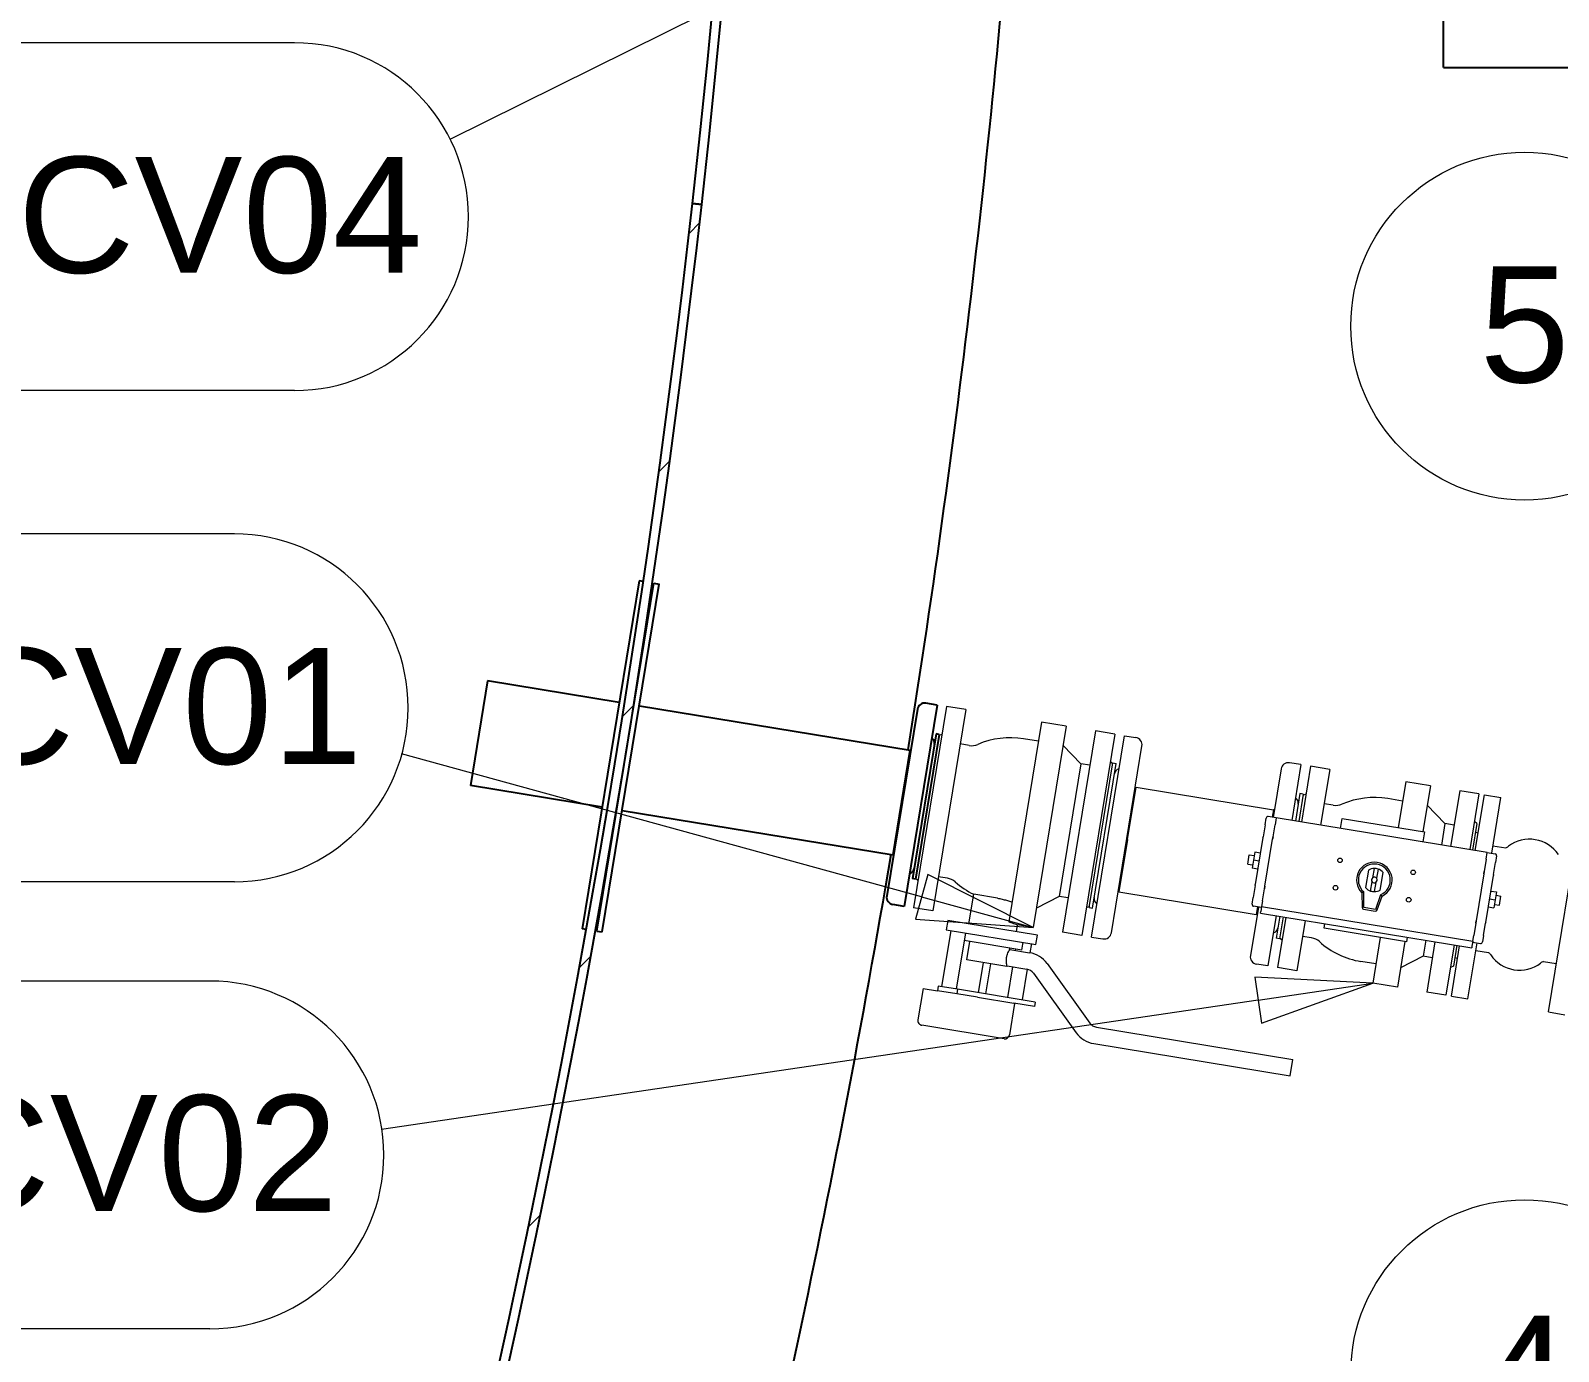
# Model space of a CAD drawing. Header units: millimetres. Extents: x 0 to 157650, y 0 to 89100.
# Drawn here: x 80116 to 85060, y 55057 to 59330 of the extents above; entities that cross this region are included whole.
import ezdxf

# ---------------------------------------------------------------- set-up
doc = ezdxf.new("R2010")
doc.units = ezdxf.units.MM
doc.header["$LTSCALE"] = 150
for name, color, linetype, lineweight in [('Hatch', 7, 'Continuous', 18), ('Symbol', 7, 'Continuous', 18), ('Visible', 7, 'Continuous', 25)]:
    doc.layers.add(name, color=color, linetype=linetype, lineweight=lineweight)
doc.layers.add('P_Biomass (BM)', color=150, linetype='Continuous', lineweight=18, true_color=0x007fff)
doc.styles.add('Note Text', font='arial.ttf')
pattern_1 = [(45, (0, 0), (-336.7596045400933, 336.7596045400933), [])]

# ---------------------------------------------------------------- blocks, each defined once
blk = doc.blocks.new('Balloon2')
at = {"layer": 'Symbol'}
for p, q in [((584.1893285277133, 390.0944277247609), (581.6665626558796, 390.4627378602595)), ((581.6665626558796, 390.4627378602595), (581.718963824675, 389.4641117452852)), ((581.6927632402774, 389.9634248027724), (570.070820550467, 389.3535835704156)), ((581.6927632402774, 389.9634248027724), (584.1893285277133, 390.0944277247609)), ((581.718963824675, 389.4641117452852), (584.1893285277133, 390.0944277247609))]:
    blk.add_line(p, q, dxfattribs=at)
at = {"layer": 'Symbol', "flags": 128}
blk.add_lwpolyline([(581.7189788818359, 389.464111328125), (584.189338684082, 390.0944137573242), (581.6665649414062, 390.4627227783203), (581.7189788818359, 389.464111328125)], dxfattribs=at)
at = {"layer": 'Symbol'}
blk.add_circle((566.3379574362283, 389.157708069859), 3.75, dxfattribs=at)
blk.add_solid([(581.7189788818359, 389.464111328125), (584.189338684082, 390.0944137573242), (581.6665649414062, 390.4627227783203), (581.7189788818359, 389.464111328125)], dxfattribs=at)
at = {"layer": 'Symbol', "insert": (566.3379574362283, 389.1786684343497), "char_height": 2.5, "attachment_point": 5, "style": 'Note Text'}
blk.add_mtext('5', dxfattribs=at)
blk = doc.blocks.new('Balloon3')
at = {"layer": 'Symbol'}
for p, q in [((583.323026704782, 374.4152094314433), (580.8438554804682, 373.8204741621565)), ((581.0535803870354, 373.3665848986072), (583.323026704782, 374.4152094314433)), ((581.2633052936026, 372.9126956350578), (583.323026704782, 374.4152094314433)), ((580.8438554804682, 373.8204741621565), (581.2633052936026, 372.9126956350578)), ((581.0535803870354, 373.3665848986072), (569.7291937106554, 368.1340179965777))]:
    blk.add_line(p, q, dxfattribs=at)
at = {"layer": 'Symbol', "flags": 128}
blk.add_lwpolyline([(581.263313293457, 372.912712097168), (583.3230209350586, 374.4152069091797), (580.8438491821289, 373.8204574584961), (581.263313293457, 372.912712097168)], dxfattribs=at)
at = {"layer": 'Symbol'}
blk.add_circle((566.3379574364659, 366.5670571365871), 3.75, dxfattribs=at)
blk.add_solid([(581.263313293457, 372.912712097168), (583.3230209350586, 374.4152069091797), (580.8438491821289, 373.8204574584961), (581.263313293457, 372.912712097168)], dxfattribs=at)
at = {"layer": 'Symbol', "insert": (566.3379574364659, 366.5670571365871), "char_height": 2.5, "attachment_point": 5, "style": 'Note Text'}
blk.add_mtext('4', dxfattribs=at)
blk = doc.blocks.new('Balloon13')
at = {"layer": 'Symbol'}
for p, q in [((554.1826422464425, 398.6538119324748), (543.149920652578, 393.1804546530586)), ((539.8024011338418, 395.269742908456), (523.3910510660583, 395.269742908456)), ((539.8024011338418, 387.769742908456), (523.3910510660583, 387.769742908456))]:
    blk.add_line(p, q, dxfattribs=at)
blk.add_arc((539.8024011338418, 391.519742908456), 3.75, 270, 90, dxfattribs=at)
at = {"layer": 'Symbol', "insert": (531.59672609995, 391.5407032729467), "char_height": 2.5, "attachment_point": 5, "style": 'Note Text'}
blk.add_mtext('PD1.C1.CV04', dxfattribs=at)
blk = doc.blocks.new('Balloon15')
at = {"layer": 'Symbol'}
for p, q in [((538.5029317317338, 384.6771269438959), (522.0915816639503, 384.6771269438959)), ((553.3281992624801, 376.8522104651105), (542.105143745033, 379.9370123936775)), ((538.5029317317338, 377.1771269438959), (522.0915816639503, 377.1771269438959)), ((553.460716065242, 377.3343300529576), (553.1956824597183, 376.3700908772636)), ((555.7387972017152, 376.1896264513015), (553.460716065242, 377.3343300529576)), ((553.3281992624801, 376.8522104651105), (555.7387972017152, 376.1896264513015)), ((553.1956824597183, 376.3700908772636), (555.7387972017152, 376.1896264513015))]:
    blk.add_line(p, q, dxfattribs=at)
at = {"layer": 'Symbol', "flags": 128}
blk.add_lwpolyline([(553.195686340332, 376.3700866699219), (555.7387924194336, 376.1896133422852), (553.4607315063477, 377.3343276977539), (553.195686340332, 376.3700866699219)], dxfattribs=at)
at = {"layer": 'Symbol'}
blk.add_arc((538.5029317317338, 380.9271269438959), 3.75, 270, 90, dxfattribs=at)
blk.add_solid([(553.195686340332, 376.3700866699219), (555.7387924194336, 376.1896133422852), (553.4607315063477, 377.3343276977539), (553.195686340332, 376.3700866699219)], dxfattribs=at)
at = {"layer": 'Symbol', "insert": (530.297256697842, 380.9480873083867), "char_height": 2.5, "attachment_point": 5, "style": 'Note Text'}
blk.add_mtext('PD1.C1.CV01', dxfattribs=at)
blk = doc.blocks.new('Balloon16')
at = {"layer": 'Symbol'}
for p, q in [((563.0610244024995, 374.9890479181329), (560.5148045421071, 375.1185254163473)), ((560.5148045421071, 375.1185254163473), (560.6608685705164, 374.1292502778722)), ((537.9770224592221, 375.035457046428), (521.5656723914385, 375.035457046428)), ((560.5878365563118, 374.6238878471098), (563.0610244024995, 374.9890479181329)), ((560.6608685705164, 374.1292502778722), (563.0610244024995, 374.9890479181329)), ((560.5878365563118, 374.6238878471098), (541.6791996414796, 371.8320743544895)), ((537.9770224592221, 367.535457046428), (521.5656723914385, 367.535457046428))]:
    blk.add_line(p, q, dxfattribs=at)
at = {"layer": 'Symbol', "flags": 128}
blk.add_lwpolyline([(560.6608581542969, 374.1292572021484), (563.0610275268555, 374.9890518188477), (560.5147933959961, 375.118522644043), (560.6608581542969, 374.1292572021484)], dxfattribs=at)
at = {"layer": 'Symbol'}
blk.add_arc((537.9770224592221, 371.285457046428), 3.75, 270, 90, dxfattribs=at)
blk.add_solid([(560.6608581542969, 374.1292572021484), (563.0610275268555, 374.9890518188477), (560.5147933959961, 375.118522644043), (560.6608581542969, 374.1292572021484)], dxfattribs=at)
at = {"layer": 'Symbol', "insert": (529.7713474253303, 371.3064174109187), "char_height": 2.5, "attachment_point": 5, "style": 'Note Text'}
blk.add_mtext('PD1.C1.CV02', dxfattribs=at)

msp = doc.modelspace()

# ---------------------------------------------------------------- hatches: boundary and pattern name
at = {"layer": 'Hatch'}
h = msp.add_hatch(dxfattribs=at)
h.set_pattern_fill('ANSI31', color=256, scale=3810, style=0)
h.set_pattern_definition(pattern_1)
edge = h.paths.add_edge_path()
edge.add_line((82257.90893631011, 58771.06586063599), (82287.72046031109, 58767.70832631161))
edge.add_ellipse((46662.94927914884, 62779.96184395414), major_axis=(4012.253517642546, 35624.77118116224), ratio=1, start_angle=270, end_angle=282.1891456821518)
edge.add_ellipse((46662.94927855708, 62779.96184389155), major_axis=(-3600.000000062671, 35668.78887826465), ratio=1, start_angle=270, end_angle=270.4821088476081)
edge.add_ellipse((46662.9492791489, 62779.96184395414), major_axis=(-3900.000000000063, 35637.2347412085), ratio=1, start_angle=269.9999999999985, end_angle=300.2061361087498)
edge.add_ellipse((46662.94927914687, 62779.96184395256), major_axis=(-21300.00000012421, 28836.30524174159), ratio=1, start_angle=270, end_angle=273.4118728580993)
edge.add_line((74180.51090308634, 85758.34956530671), (74141.41535218859, 85758.34956530671))
edge.add_ellipse((46662.94927914895, 62779.96184395414), major_axis=(22978.38772135256, -27478.46607303963), ratio=1, start_angle=43.67065400195969, end_angle=90, ccw=False)
h = msp.add_hatch(dxfattribs=at)
h.set_pattern_fill('ANSI31', color=256, scale=3810, style=0)
h.set_pattern_definition(pattern_1)
edge = h.paths.add_edge_path()
edge.add_line((75989.09197072382, 42159.58709388264), (75952.4106119664, 42159.58709388264))
edge.add_ellipse((46662.94927914895, 62779.96184395408), major_axis=(-4008.925785350936, -35594.95630068315), ratio=1, start_angle=61.27960638677425, end_angle=90)
edge.add_line((82257.90557983212, 58771.03605860315), (82287.71710102195, 58767.67849931894))
edge.add_ellipse((46662.949279149, 62779.96184395408), major_axis=(30463.29758906604, -18899.99999999983), ratio=1, start_angle=2.8421709430404007e-13, end_angle=25.39031012699229, ccw=False)
edge.add_ellipse((46662.94927923882, 62779.96184389765), major_axis=(19199.99999987909, 30275.11354226485), ratio=1, start_angle=270.0000000000001, end_angle=270.56598760996, ccw=False)
edge.add_ellipse((46662.94927914807, 62779.96184395474), major_axis=(20620.37475007207, 29326.14269157576), ratio=1, start_angle=269.99999999999994, end_angle=272.73034773299247, ccw=False)

# ---------------------------------------------------------------- linework, layer by layer
at = {"layer": 'P_Biomass (BM)'}
for p, q in [((83079.78807038255, 57143.33577101756), (82972.9981084568, 56492.03253593281)), ((83141.95792464065, 57133.14218374284), (83035.16796271488, 56481.83894865808)), ((83141.95792464074, 57133.14218374278), (83079.7880703826, 57143.33577101752)), ((83387.67687242263, 57092.85324356175), (83281.80368141434, 56447.14131924824)), ((83467.60954218304, 57079.74720277996), (83360.81958025727, 56428.4439676952)), ((83467.60954218303, 57079.74720277997), (83387.67687242264, 57092.85324356175)), ((83562.34455819537, 57064.21411740893), (83455.5545962696, 56412.91088232418)), ((83624.51441245343, 57054.02053013417), (83562.34455819528, 57064.21411740892)), ((83055.37357726032, 57050.05698175877), (83065.09573791962, 57053.72843816113)), ((83153.35978272531, 57017.27049767489), (83123.75509022147, 57022.12458685337)), ((83377.48328514787, 57030.68338930367), (83329.37565982914, 57038.57128421866)), ((83514.53703127232, 56958.050609698), (83457.41595490824, 57017.57734852187)), ((83624.51441245347, 57054.02053013421), (83517.7244505277, 56402.71729504945)), ((83548.80937765531, 56397.62050140266), (83655.59933958108, 57048.92373648742)), ((83613.38226863096, 56411.35337258993), (83712.40568787123, 57015.28909966855)), ((83655.59933958111, 57048.92373648737), (83692.60520521093, 57042.85612501432)), ((83541.6535347322, 56493.03561505752), (83618.3481437516, 56960.78975661839)), ((83552.01517710855, 56491.33668384505), (83628.70978612795, 56959.09082540593)), ((83617.86273483359, 56957.82928736833), (83609.82207999058, 56964.41319727779)), ((83618.34814375166, 56960.78975661836), (83628.70978612793, 56959.09082540595)), ((84226.96989325457, 56955.23974392131), (84189.9640276257, 56961.30735540102)), ((83514.53703127234, 56958.05060969794), (83444.15273818492, 56528.78256839207)), ((83544.14172377615, 56953.19652051945), (83514.5370312723, 56958.05060969793)), ((84162.39700227643, 56941.50687274562), (84136.67032960561, 56784.60200249762)), ((84226.96989325451, 56955.23974392139), (84197.35994923672, 56774.65111967098)), ((84258.05482038576, 56950.14295029636), (84228.44487636504, 56769.55432602807)), ((84320.22467464203, 56939.94936301055), (84258.05482038575, 56950.14295029638)), ((84320.22467464203, 56939.94936301054), (84290.61473062132, 56759.36073874225)), ((83665.85448787121, 56712.83607342247), (83693.59556715788, 56882.02664488)), ((83690.63509790743, 56882.51205379789), (83693.59556715791, 56882.02664488)), ((83693.5955593938, 56882.02659742771), (84137.66594695901, 56809.21525970665)), ((84223.76409378837, 56861.52356150125), (84209.20182623806, 56772.70948399749)), ((84234.12573616442, 56859.82463028694), (84219.56346861411, 56771.01055278323)), ((84234.12573616437, 56859.82463028697), (84223.76409378825, 56861.52356150129)), ((84233.64032724695, 56856.8641610419), (84243.36248790695, 56860.53561744258)), ((84565.94362241683, 56899.66042278564), (84541.67317649821, 56751.63696027065)), ((84645.87629217487, 56886.55438198955), (84565.94362241679, 56899.66042278562)), ((84645.8762921749, 56886.5543819896), (84621.60584625628, 56738.5309194746)), ((84740.61130818445, 56871.02129660169), (84711.00136416375, 56690.43267233339)), ((84802.78116244076, 56860.82770931587), (84740.61130818448, 56871.0212966017)), ((84802.78116244073, 56860.82770931587), (84773.17121842002, 56680.23908504762)), ((84331.62653270611, 56824.07767694061), (84302.02184020307, 56828.93176612433)), ((84555.75003513094, 56837.49056852943), (84507.64240981374, 56845.37846345295)), ((84692.80378124253, 56764.85778889921), (84635.68270488908, 56824.38452773332)), ((84790.93403392179, 56677.32663153728), (84820.54397794098, 56857.9152557962)), ((84820.54397794101, 56857.91525579619), (84873.83242444633, 56849.17789526554)), ((84844.22248042717, 56668.58927100658), (84873.83242444636, 56849.1778952655)), ((84110.73769899877, 56760.86375819382), (84104.31398389187, 56721.68604569834)), ((84110.7376989988, 56760.86375819384), (84114.23610970443, 56782.20027865522)), ((84146.58790159436, 56782.97588262106), (84121.12786604179, 56787.15039931907)), ((84137.66594303932, 56809.21523580072), (84133.70986035543, 56785.08741141602)), ((84136.55813237536, 56721.80514134232), (84142.98184748231, 56760.9828538378)), ((84136.55813237536, 56721.80514134232), (84142.98184748231, 56760.9828538378)), ((84140.62641228944, 56808.72982688244), (84137.66594303928, 56809.21523580078)), ((84146.58790159435, 56782.97588262107), (84142.98184748237, 56760.9828538378)), ((84146.58790159435, 56782.97588262107), (84142.98184748237, 56760.9828538378)), ((84829.86420456326, 56670.94350426073), (84146.5879015943, 56782.97588262107)), ((84355.00493681534, 56748.80309476759), (84360.34443491747, 56781.36825652089)), ((84360.34443491744, 56781.36825652084), (84626.78666744429, 56737.68145386732)), ((84692.80378124252, 56764.85778889919), (84681.39667166075, 56695.28676151711)), ((84722.40847374551, 56760.00369971548), (84692.80378124247, 56764.85778889919)), ((84796.12948480372, 56764.63646655119), (84782.0526261709, 56678.78285829243)), ((84796.1294848036, 56764.63646655119), (84788.0888299618, 56771.22037646207)), ((85027.56375643077, 56155.15867538303), (85134.35371847269, 56806.46191044874)), ((83665.85448787111, 56712.83607342253), (83638.11332005213, 56543.64496211394)), ((84103.88239667664, 56719.05383060898), (84078.96138440522, 56567.06261717327)), ((84103.88239667665, 56719.05383060902), (84104.31398389186, 56721.68604569837)), ((84110.34235845835, 56561.91728263858), (84135.26337072978, 56713.90849607423)), ((84110.34235845835, 56561.91728263858), (84135.26337072978, 56713.90849607423)), ((84135.26337072982, 56713.90849607428), (84136.55813237543, 56721.80514134235)), ((84136.55813237543, 56721.80514134233), (84135.26337072982, 56713.90849607428)), ((84626.78666744425, 56737.68145386734), (84621.44716934214, 56705.11629211404)), ((84791.51810007764, 56736.51200866403), (84800.39950782854, 56735.0557819089)), ((84054.94944957065, 56633.83808020097), (84059.80353875436, 56663.44277270396)), ((84059.80353875436, 56663.44277270396), (84075.49402578095, 56660.87010543657)), ((84077.29003877888, 56671.82384166266), (84073.06698118903, 56646.06775918504)), ((84095.64494813076, 56668.81430636875), (84077.29003877894, 56671.82384166268)), ((84826.25815045126, 56648.95047547747), (84829.86420456324, 56670.94350426074)), ((84826.25815045126, 56648.95047547747), (84829.86420456324, 56670.94350426074)), ((84829.8642045632, 56670.94350426069), (84855.32424011585, 56666.76898756266)), ((84848.17856704055, 56692.71711935671), (84889.66215005933, 56685.91532563744)), ((84054.94944957059, 56633.83808020097), (84070.63993659717, 56631.2654129336)), ((84073.06698118904, 56646.06775918504), (84068.84392359924, 56620.31167670748)), ((84087.19883295102, 56617.30214141351), (84068.8439235992, 56620.31167670745)), ((84091.42189054092, 56643.05822389113), (84073.06698118904, 56646.067759185)), ((84445.41946249157, 56614.21435013937), (84436.09506166069, 56557.34559290711)), ((84459.60548491628, 56589.48732850193), (84464.50952010587, 56619.39663760548)), ((84476.3513971071, 56617.45500193206), (84471.4473619175, 56587.54569282851)), ((84826.25815045123, 56648.95047547742), (84819.83443534432, 56609.77276298195)), ((84826.25815045123, 56648.95047547742), (84819.83443534432, 56609.77276298195)), ((84850.35223496708, 56599.3629982685), (84856.77595007399, 56638.54071076397)), ((84860.27436077966, 56659.8772312254), (84856.775950074, 56638.54071076402)), ((82979.64978607661, 56588.22377869864), (82987.69044091961, 56581.63986878919)), ((83082.97548963795, 56588.00245636902), (83053.37079713409, 56592.8565455475)), ((84078.52979718994, 56564.43040208393), (84072.10608208303, 56525.25268958847)), ((84078.52979719001, 56564.43040208399), (84078.96138440522, 56567.06261717334)), ((84452.53063504994, 56546.33839842043), (84457.43467023954, 56576.24770752398)), ((84469.27654724075, 56574.30607185055), (84464.37251205115, 56544.396762747)), ((84483.46256966548, 56549.57905021317), (84492.78697049635, 56606.44780744542)), ((84818.53967369873, 56601.87611771384), (84793.6186614273, 56449.88490427819)), ((84818.53967369873, 56601.87611771384), (84793.6186614273, 56449.88490427819)), ((84819.83443534434, 56609.772762982), (84818.53967369872, 56601.87611771395)), ((84818.53967369872, 56601.87611771395), (84819.83443534434, 56609.77276298201)), ((84824.99963548045, 56444.73956974344), (84849.92064775186, 56596.73078317915)), ((84850.35223496708, 56599.36299826855), (84849.92064775189, 56596.73078317919)), ((83152.16651778428, 56439.85501587807), (83167.88524014845, 56535.72221671395)), ((83244.85744065847, 56523.10158485001), (83167.88524014845, 56535.72221671396)), ((83444.15273818493, 56528.78256839207), (83371.01316753203, 56490.6138219533)), ((83473.75743068871, 56523.92847921358), (83444.15273818487, 56528.78256839206)), ((83635.15285859781, 56544.13041847877), (83638.11332784829, 56543.64500956087)), ((83638.11332005219, 56543.64496211398), (84082.18370758899, 56470.8336243976)), ((84068.60767137744, 56503.91616912714), (84072.10608208309, 56525.25268958851)), ((84102.62388170583, 56514.84292487506), (84099.51014041205, 56495.8524716618)), ((84102.62388170583, 56514.84292487506), (84099.51014041204, 56495.85247166178)), ((84102.62388170586, 56514.842924875), (84109.04759681276, 56554.02063737048)), ((84102.62388170586, 56514.842924875), (84109.04759681276, 56554.02063737048)), ((84109.04759681276, 56554.02063737053), (84110.34235845838, 56561.91728263859)), ((84110.34235845838, 56561.91728263859), (84109.04759681276, 56554.02063737053)), ((84423.9455657387, 56540.72412433042), (84424.6631471606, 56493.10293218834)), ((84430.66246609464, 56493.19333311315), (84429.9065983356, 56543.35533939121)), ((84484.85932957208, 56534.34509690066), (84468.12421312324, 56487.05097372077)), ((84473.7805364986, 56485.04947281552), (84489.6679830954, 56529.94804634256)), ((84837.4601416161, 56520.7351764613), (84855.81505096797, 56517.72564116742)), ((84841.68319920595, 56546.49125893894), (84860.03810855777, 56543.481723645)), ((84855.81505096798, 56517.7256411674), (84851.59199337813, 56491.96955868978)), ((84860.03810855783, 56543.48172364503), (84855.81505096801, 56517.72564116746)), ((84858.24209555984, 56532.52798741883), (84873.93258258642, 56529.95532015146)), ((84869.07849340273, 56500.35062764858), (84873.93258258645, 56529.95532015156)), ((83035.16796271488, 56481.83894865812), (82972.9981084568, 56492.03253593283)), ((83542.13894364986, 56495.99608430816), (83532.41678299056, 56492.32462790578)), ((83541.65353473225, 56493.03561505743), (83552.01517710852, 56491.33668384502)), ((84089.10025560511, 56494.47601596831), (84063.37358292847, 56337.57114568473)), ((84099.01782759388, 56492.84989609174), (84073.55779204125, 56497.02441278977)), ((84086.13978635496, 56494.96142488675), (84082.18370366936, 56470.83360049156)), ((84085.14417291948, 56470.34819157325), (84082.18370366932, 56470.83360049158)), ((84096.10537408362, 56475.08708059), (84096.99157957073, 56480.49197529782)), ((84096.10537408359, 56475.08708058995), (84779.3816770525, 56363.0547022296)), ((84099.51014041196, 56495.8524716618), (84096.99157957069, 56480.49197529781)), ((84099.51014041196, 56495.8524716618), (84782.78644338087, 56383.82009330145)), ((84146.87742172599, 56466.76231763988), (84120.17993121261, 56303.9365088557)), ((84158.71929872733, 56464.8206819664), (84147.06948468555, 56393.76941995403)), ((84429.69164825797, 56487.27239461263), (84467.15339528659, 56481.13003522023)), ((84468.12421312329, 56487.0509737208), (84430.66246609468, 56493.19333311319)), ((84833.23708402632, 56494.97909398368), (84851.59199337813, 56491.96955868974)), ((84853.38800637612, 56502.92329491585), (84869.0784934027, 56500.35062764847)), ((83093.83895277069, 56419.01802195268), (83063.98630432326, 56236.94916305404)), ((83084.07572502542, 56451.01942098844), (83079.221635847, 56421.41472848458)), ((83079.22163584693, 56421.4147284846), (83369.34762238467, 56373.84465453582)), ((83374.20171156316, 56403.44934703965), (83084.07572502538, 56451.01942098841)), ((83306.11091880428, 56414.61375215007), (83309.75148568807, 56436.81727152796)), ((83360.81958025726, 56428.44396769514), (83309.7514856881, 56436.81727152794)), ((84177.96234885433, 56461.665523997), (84151.26485834387, 56298.83971523064)), ((84169.08094110338, 56463.12175075214), (84157.43112706159, 56392.07048873974)), ((84240.1322031106, 56451.47193671118), (84213.43471260014, 56288.64612794481)), ((84302.09536471278, 56426.1119464851), (84304.52240930464, 56440.91429273658)), ((84568.53759723964, 56382.42514383158), (84302.09536471279, 56426.11194648511)), ((84792.32389978161, 56441.98825901013), (84785.90018467465, 56402.81054651465)), ((84792.32389978161, 56441.98825901013), (84785.90018467465, 56402.81054651465)), ((84793.61866142729, 56449.88490427827), (84792.32389978167, 56441.98825901021)), ((84792.32389978167, 56441.98825901021), (84793.61866142729, 56449.88490427827)), ((84818.14433315831, 56402.9296421586), (84824.56804826521, 56442.10735465409)), ((84824.99963548045, 56444.73956974352), (84824.56804826524, 56442.10735465417)), ((83141.20646077687, 56411.25147926723), (83111.35381232944, 56229.18262036857)), ((83323.77507707765, 56355.47639075739), (83137.08048497526, 56386.08749063894)), ((83145.32015144885, 56323.93531406679), (83155.02832980569, 56383.1446990745)), ((83323.77507707768, 56355.47639075738), (83327.90105287932, 56380.64037938564)), ((83354.73030546095, 56376.2413610677), (83349.87520985743, 56346.6305304597)), ((83369.34762238472, 56373.84465453579), (83374.2017115632, 56403.44934703965)), ((83517.72445052766, 56402.7172950494), (83455.55459626952, 56412.91088232409)), ((83548.80937765529, 56397.62050140255), (83585.81524328509, 56391.55288992951)), ((84157.43112706154, 56392.07048873981), (84147.06948468543, 56393.76941995413)), ((84157.91653598094, 56395.03095799533), (84165.95719082274, 56388.44704808445)), ((84261.24223954201, 56394.80963564731), (84231.63754703899, 56399.66372483104)), ((84483.42410629355, 56396.38065023484), (84459.15366037494, 56248.35718771992)), ((84563.3567760516, 56383.27460943871), (84539.08633013301, 56235.25114692387)), ((84570.96464183151, 56397.22749008308), (84568.53759723964, 56382.42514383158)), ((84630.91414415004, 56387.39795948604), (84622.41948807852, 56335.58974760588)), ((84660.51883665302, 56382.54387030232), (84633.82134614256, 56219.71806153596)), ((84722.68869090929, 56372.35028301651), (84695.99120039883, 56209.52447425015)), ((84713.75401589906, 56206.6120207305), (84740.45150641107, 56369.43782950626)), ((84731.57009866019, 56370.89405626136), (84720.40569353764, 56302.80326350459)), ((84767.04246240444, 56197.8746601998), (84796.65240642667, 56378.46328447733)), ((84780.26788253963, 56368.45959693749), (84779.38167705252, 56363.05470222967)), ((84782.78644338092, 56383.82009330146), (84780.26788253963, 56368.45959693753)), ((84782.29413056266, 56380.81751773138), (84807.75416611524, 56376.64300103336)), ((84782.78644338094, 56383.82009330147), (84785.90018467473, 56402.81054651473)), ((84782.78644338094, 56383.82009330147), (84785.90018467473, 56402.81054651473)), ((84818.14433315831, 56402.92964215869), (84814.64592245266, 56381.59312169731)), ((83275.58079846574, 56302.57732168166), (83145.32015144879, 56323.93531406681)), ((83284.56086344592, 56357.34600281379), (83285.28897682263, 56361.78670668937)), ((83284.56086344585, 56357.34600281374), (83348.84961066744, 56346.80499441974)), ((83303.23682165312, 56358.84391512498), (83302.50870827635, 56354.40321124934)), ((84469.34724766065, 56310.52704197616), (84421.23962234345, 56318.41493689969)), ((84622.41948807848, 56335.58974760584), (84549.27991741883, 56297.42100118011)), ((84652.02418058153, 56330.73565842216), (84622.41948807849, 56335.58974760587)), ((84725.01707826067, 56330.927721373), (84733.89848601157, 56329.47149461789)), ((84792.69632767054, 56354.33548404762), (84834.17983381847, 56347.53370293236)), ((85011.73411561055, 56318.42128035835), (85053.2176217005, 56311.6194992526)), ((83198.60859795565, 56315.19795354561), (83182.59010366678, 56217.50246828287)), ((83222.29235195876, 56311.3146822028), (83206.27385766989, 56213.61919694007)), ((83275.58079846573, 56302.57732168165), (83275.82350292466, 56304.05755630687)), ((83275.82350292466, 56304.05755630683), (83340.11225014625, 56293.51654791283)), ((83293.77134775513, 56301.11476474233), (83277.51014900733, 56201.93904485449)), ((83341.1362018942, 56293.33203633866), (83324.87765701351, 56194.17250216902)), ((83361.5753940688, 56280.20283755346), (83499.64483101311, 56087.97703513125)), ((83405.43426282698, 56311.70521256318), (83543.5036997713, 56119.47941014096)), ((84120.17993121267, 56303.93650885571), (84083.1740655838, 56310.00412033542)), ((84213.43471260006, 56288.64612794483), (84151.2648583438, 56298.83971523066)), ((84720.40569353764, 56302.8032635046), (84710.68353287764, 56299.13180710393)), ((83004.2074837935, 56231.55041506349), (82987.46087612787, 56129.41422592517)), ((83004.20748379352, 56231.55041506348), (83050.70260401432, 56223.92691213789)), ((83053.12964860357, 56238.72925838977), (83050.70260401438, 56223.92691213785)), ((83113.50364048756, 56213.62983401417), (83050.70260401434, 56223.92691213786)), ((83115.93068507682, 56228.43218026603), (83053.12964860356, 56238.72925838972)), ((83115.93068507682, 56228.43218026603), (83113.50364048759, 56213.6298340141)), ((83367.13483096984, 56187.2438677714), (83115.93068507683, 56228.43218026613)), ((84539.086330133, 56235.25114692387), (84459.1536603749, 56248.35718771995)), ((84695.9912003988, 56209.52447425015), (84633.82134614252, 56219.71806153598)), ((83180.72551502995, 56202.60789978105), (83113.50364048759, 56213.62983401419)), ((83180.72551502995, 56202.60789978103), (83297.4859118383, 56183.46345575263)), ((83300.25440883203, 56183.009523279), (83283.50780116639, 56080.87333414074)), ((83364.7077863806, 56172.44152151942), (83297.4859118383, 56183.46345575256)), ((83367.13483096984, 56187.2438677714), (83364.7077863806, 56172.44152151947)), ((84713.75401589909, 56206.61202073051), (84767.04246240442, 56197.87466019986)), ((85027.56375643083, 56155.15867538309), (85080.85220293615, 56146.42131485244)), ((83266.27841032528, 56068.49803247804), (82999.83617779061, 56112.18483508404)), ((83564.96684369385, 56106.16569978155), (84200.62615623978, 56001.94077024361)), ((83556.22948317276, 56052.87725327462), (84191.88879571864, 55948.65232373669)), ((84191.88879571868, 55948.65232373674), (84200.62615623987, 56001.94077024367))]:
    msp.add_line(p, q, dxfattribs=at)
for centre in [(84353.3033798422, 56645.72009566564), (84590.14091986607, 56606.88738219586), (84338.74111229103, 56556.90601815668), (84575.5786523149, 56518.07330468689)]:
    msp.add_circle(centre, 7.499999999999941, dxfattribs=at)
for centre, radius, start, end in [((83161.53542951778, 57067.13309813646), 50.5284090909085, 260.6884372866803, 293.1118995529206), ((83286.17426614095, 56775.08952093429), 266.9999999999991, 80.68843728670535, 113.1118995529994), ((83688.72193386813, 57019.17237101126), 23.99999999999987, 350.6884372869043, 80.68843728664496), ((84186.08075627877, 56937.62360139868), 23.99999999999813, 80.68843727648434, 170.6884372766391), ((83643.8508683238, 56921.64756659242), 20.99999999999987, 106.0653708118667, 170.6884372866229), ((84197.45860647282, 56830.87602753875), 20.99999999999847, 350.6884372765166, 55.31150375130277), ((84339.80217950736, 56873.94027740068), 50.52840909090875, 260.6884372765273, 293.1118995427468), ((84464.44101607855, 56581.89670017633), 266.9999999999995, 80.68843727648893, 113.1118995428037), ((84120.15704820503, 56781.22946081839), 5.999999999999955, 80.68843727659302, 170.6884372760744), ((84966.84021232881, 56600.61776509631), 113.2359375000053, 34.47578355996188, 126.9010909930931), ((84854.35342227905, 56660.84804906211), 5.999999999999956, 350.688437276593, 80.688437276593), ((84873.27079070377, 56725.2355918839), 42.60000000000198, 292.6296916427183, 306.9010909929841), ((84464.44101607855, 56581.89670017626), 57.74999999999835, 295.9018349745764, 225.4750395783792), ((84464.44101607855, 56581.89670017626), 51.74999999999808, 293.2383345899802, 228.1385399629993), ((84464.44101607855, 56581.89670017626), 37.49999999999974, 89.89533349782755, 120.4802567760286), ((84464.44101607855, 56581.89670017626), 37.49999999999974, 71.48154105514148, 89.89533349782755), ((84464.44101607855, 56581.89670017626), 37.49999999999823, 40.89661777692903, 71.48154105514148), ((83074.79984284549, 56538.13985590757), 50.52840909090832, 48.26497502038043, 80.68843728668026), ((83286.17426614095, 56775.08952093429), 266.9999999999986, 228.2649750204102, 243.7026287088564), ((84464.44101607855, 56581.89670017626), 8.999999999999583, 122.4987521722227, 218.8781223806981), ((84464.44101607855, 56581.89670017626), 8.999999999999664, 218.8781223806981, 302.4987521722799), ((84464.44101607855, 56581.89670017626), 8.999999999999662, 38.87812238069811, 122.4987521722799), ((84464.44101607855, 56581.89670017626), 8.99999999999958, 302.4987521722226, 38.87812238069816), ((83578.3206644148, 56521.98421779041), 21.00000000000004, 170.6884372866229, 235.3115037617968), ((84464.44101607855, 56581.89670017626), 37.49999999999823, 220.896617776929, 251.4815410551415), ((84464.44101607855, 56581.89670017626), 37.49999999999974, 251.4815410551415, 269.8953334978276), ((84464.44101607855, 56581.89670017626), 37.49999999999974, 269.8953334978276, 300.4802567760286), ((84074.52860987799, 56502.94535129038), 5.999999999999956, 170.688437276593, 260.688437276593), ((84430.66246609471, 56493.19333311321), 5.999999999999957, 180.8632979076145, 260.6884372764925), ((84468.1242131233, 56487.05097372081), 5.999999999999957, 260.6884372764925, 340.5135766454342), ((84131.9284024925, 56431.21267874847), 20.99999999999834, 286.0653708018249, 350.6884372765166), ((83589.69851462786, 56415.23664393267), 23.99999999999987, 260.688437286645, 350.6884372867746), ((84253.06659274078, 56344.9470351873), 50.52840909090865, 48.26497501027257, 80.68843727652737), ((84464.44101607855, 56581.89670017633), 266.9999999999989, 228.2649750101693, 260.6884372764912), ((84808.72498395205, 56382.56393953404), 5.999999999999955, 260.688437276593, 350.6884372760744), ((83334.77275204995, 56260.9513861586), 86.99999999999946, 35.68843728670586, 80.68843728670741), ((84087.0573369308, 56333.68787433773), 23.99999999999812, 170.6884372765889, 260.6884372764341), ((84806.09019640094, 56315.50664764259), 42.60000000000246, 34.47578355995566, 48.74730642835954), ((84934.55596854835, 56403.7188055523), 113.2359375000053, 214.4757835599619, 306.9010909930931), ((85028.12539017343, 56279.10097876473), 42.60000000000198, 112.629568086362, 126.9010909929841), ((83334.77275204995, 56260.9513861586), 32.99999999999994, 35.68843728671037, 80.6884372867237), ((83002.2632223798, 56126.98718133596), 14.9999999999999, 170.6884372866325, 260.6884372868399), ((83570.30634179014, 56138.73086153581), 32.99999999999982, 215.6884372867104, 260.6884372867237), ((83268.70545491448, 56083.30037872996), 14.9999999999999, 260.6884372868399, 350.6884372866325), ((83570.30634179014, 56138.73086153581), 86.99999999999933, 215.6884372867059, 260.6884372867074)]:
    msp.add_arc(centre, radius, start, end, dxfattribs=at)
for points, knots in [([(83244.85744065847, 56523.10158485001), (83249.72124178873, 56522.30409896396), (83254.71764794528, 56521.33628888571), (83264.58855809536, 56519.11498680006), (83269.46328619197, 56517.86201140228), (83278.75536265294, 56515.2060669573), (83283.18084301135, 56513.80204307963), (83288.97362977914, 56511.8233982313), (83290.63106911321, 56511.2384101074), (83292.21885597557, 56510.66261622583)], [7.884943576013701, 7.884943576013701, 7.884943576013701, 7.884943576013701, 8.377818257582677, 8.377818257582677, 8.87069293915165, 8.87069293915165, 9.363567620720627, 9.363567620720627, 9.571640836282484, 9.571640836282484, 9.571640836282484, 9.571640836282484]), ([(83281.80368141434, 56447.14131924824), (83283.99033707574, 56446.43675158628), (83286.04672726685, 56445.74990360571), (83291.26968391801, 56443.95834399272), (83294.37152547625, 56442.83743786244), (83299.83382400211, 56440.79503273753), (83302.19484952638, 56439.87454897345), (83305.98689601339, 56438.36737187271), (83307.42104850958, 56437.78020199088), (83309.30356008257, 56437.00496759362), (83309.75148568813, 56436.81727152802), (83309.75148568813, 56436.81727152802)], [9.550416921373783, 9.550416921373783, 9.550416921373783, 9.550416921373783, 9.834153185202354, 9.834153185202354, 10.32582809563035, 10.32582809563035, 10.81750300605835, 10.81750300605835, 11.30917791648635, 11.30917791648635, 11.80085282691435, 11.80085282691435, 11.80085282691435, 11.80085282691435]), ([(83275.82350292467, 56304.05755630686), (83275.82350292467, 56304.05755630686), (83275.64632093163, 56304.79002048523), (83275.04967528432, 56307.69314012688), (83274.64232502386, 56309.85969675375), (83273.99443317231, 56314.77909836204), (83273.70938093525, 56317.87466877807), (83273.66996575368, 56324.60733843532), (83273.93685906568, 56328.24522435014), (83275.04887116671, 56335.02729511589), (83275.9576815933, 56338.55993005002), (83278.14505593962, 56344.92748748904), (83279.40372780678, 56347.76994348856), (83281.58866642596, 56352.22486428083), (83282.66655979147, 56354.14789515545), (83284.15905233208, 56356.70847237504), (83284.56086344579, 56357.34600281365), (83284.56086344588, 56357.34600281379)], [1.373759576401338, 1.373759576401338, 1.373759576401355, 1.373759576401355, 1.717007822159486, 1.717007822159486, 2.060256067917633, 2.060256067917633, 2.403887610360155, 2.403887610360155, 2.747519152802676, 2.747519152802676, 3.091150695245198, 3.091150695245198, 3.43478223768772, 3.43478223768772, 3.778030483445867, 3.778030483445867, 4.121278729169023, 4.121278729169023, 4.121278729204015, 4.121278729204015])]:
    msp.add_open_spline(points, degree=3, knots=knots, dxfattribs=at)
for points in [[(84429.90659833564, 56543.35533939128), (84427.92763697346, 56542.45343640824), (84425.93589891032, 56541.57591475426), (84423.94556573877, 56540.72412433046)], [(84484.85932957214, 56534.3450969007), (84486.44665638049, 56532.85845280498), (84488.0538768745, 56531.39083328718), (84489.6679830954, 56529.94804634259)]]:
    msp.add_open_spline(points, degree=3, dxfattribs=at)
at = {"layer": 'Visible'}
for q in [(84687.949279149, 59449.96184395446), (99387.949279149, 59209.96184395358)]:
    msp.add_line((84687.949279149, 59209.96184395358), q, dxfattribs=at)
at = {"layer": 'Visible', "color": 9, "true_color": 0xc0c0c0}
for p, q in [((82287.71710102187, 58767.67849931891), (82257.905579832, 58771.03605860315)), ((82257.90893631008, 58771.06586063599), (82287.72046031106, 58767.70832631161)), ((82085.41700765745, 57549.58097610558), (81900.96161888081, 56424.60266095847)), ((81948.32912690219, 56416.83611827039), (82132.7845156789, 57541.81443341799)), ((81966.09194240451, 56413.92366476338), (82150.54733118122, 57538.90197991098)), ((82098.70412356216, 57547.40237399661), (82085.41700765752, 57549.58097610554)), ((82132.78451567894, 57541.81443341797), (82150.54733118121, 57538.901979911)), ((81594.62286086757, 57226.18152035961), (81539.14062155924, 56887.79988504035)), ((82020.93043292325, 57156.2826361916), (81594.62286086759, 57226.18152035958)), ((82086.06075644707, 57145.60363999689), (82962.35965456204, 57001.92260031814)), ((82985.61047915206, 57134.45694173917), (82886.58705991403, 56530.52121465994)), ((83050.18337012768, 57148.1898129267), (82943.39340820433, 56496.88657784126)), ((83050.1833701277, 57148.1898129267), (83013.17750449789, 57154.25742439963)), ((83046.9775706764, 57054.47363049332), (82970.28296165871, 56586.71948893196)), ((83055.85897842757, 57053.01740373982), (82979.16436940987, 56585.26326217847)), ((83055.8589784276, 57053.01740373975), (83046.97757067642, 57054.47363049329)), ((82906.87741525366, 56663.54096499879), (82962.35965456202, 57001.92260031817)), ((82962.35965456202, 57001.92260031817), (82906.87741525366, 56663.54096499879)), ((82963.83988918728, 57001.67989585925), (82962.35965456211, 57001.92260031812)), ((81965.44819361498, 56817.90100087241), (81539.14062155932, 56887.79988504038)), ((82030.5785171388, 56807.22200467747), (82906.87741525372, 56663.54096499871)), ((82908.35764987886, 56663.29826053992), (82906.87741525371, 56663.54096499879)), ((82979.16436940993, 56585.26326217847), (82970.28296165876, 56586.719488932)), ((82943.3934082043, 56496.8865778412), (82906.38754257445, 56502.95418931414)), ((81914.24873478558, 56422.42405884954), (81900.96161888089, 56424.60266095846)), ((81948.32912690219, 56416.83611827039), (81966.09194240454, 56413.92366476341))]:
    msp.add_line(p, q, dxfattribs=at)
for centre, radius, start, end in [((46662.94927914889, 62779.96184395414), 35819.99999999996, 353.574119206696, 39.90346520473611), ((46662.94927914889, 62779.96184395414), 35849.99999999996, 353.5741192066959, 39.86338270331465), ((46662.949279149, 62779.96184395414), 36750.00000000001, 350.955740607525, 355.8808415605876), ((46662.94927914889, 62779.96184395414), 35819.99999999996, 324.8536776223305, 353.5740712355561), ((46662.94927914889, 62779.96184395414), 35849.99999999997, 324.8874257656135, 353.5740712355561), ((83009.29423315525, 57130.57367039652), 24.00000000001022, 80.68843728703806, 170.6884372869085), ((83020.67208336863, 57023.82609653863), 21.00000000000894, 350.6884372869239, 55.31150376199916), ((46662.949279149, 62779.96184395414), 36750.00000000001, 345.2667618002234, 350.4211339663146), ((82955.14187946112, 56624.16274773625), 21.00000000000893, 286.0653708121982, 350.6884372869526), ((82910.27081391716, 56526.63794331725), 24.00000000001022, 170.6884372869085, 260.6884372870381)]:
    msp.add_arc(centre, radius, start, end, dxfattribs=at)

# ---------------------------------------------------------------- block references
at = {"layer": 'Symbol', "xscale": 150, "yscale": 150, "zscale": 150}
for name in ['Balloon13', 'Balloon2', 'Balloon15', 'Balloon16', 'Balloon3']:
    msp.add_blockref(name, (0, 0), dxfattribs=at)

doc.saveas('drawing.dxf')
